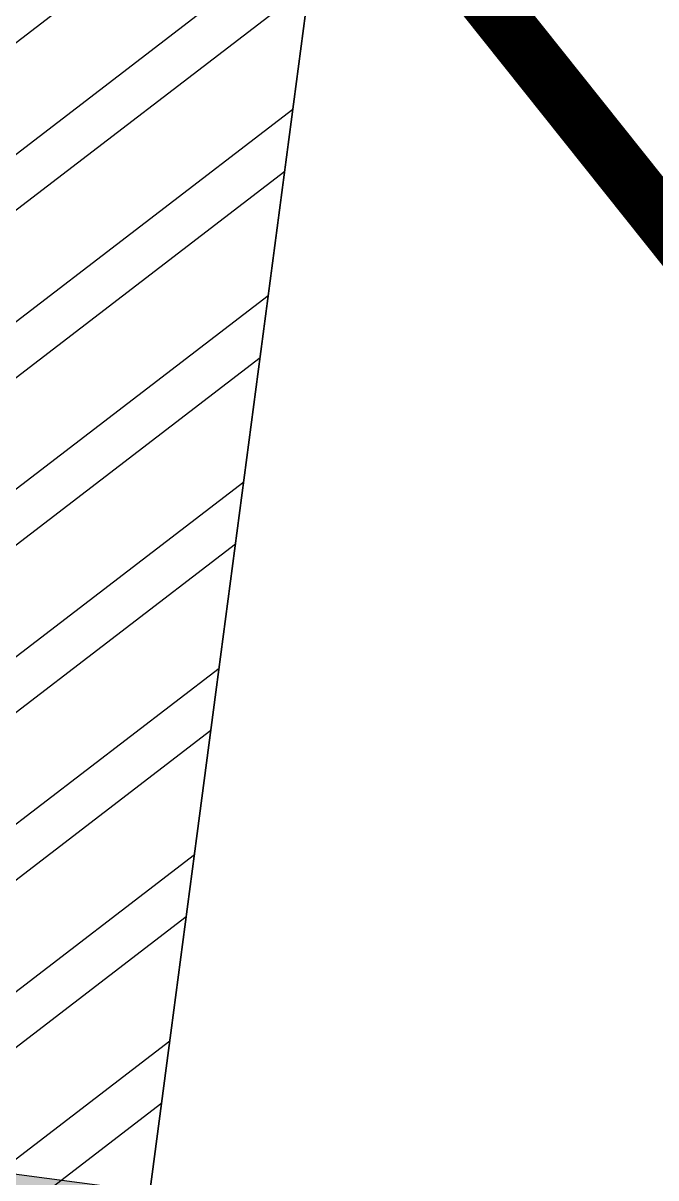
# Model space of a CAD drawing. Header units: millimetres. Extents: x -176651 to 424033, y -469666 to 486614.
# Drawn here: x 75455 to 75909, y 94185 to 95012 of the extents above; entities that cross this region are included whole.
import ezdxf

# ---------------------------------------------------------------- set-up
doc = ezdxf.new("R2010")
doc.units = ezdxf.units.MM
doc.linetypes.add('1625E_Roof Plan$0$DASHED', pattern=[0.75, 0.5, -0.25])
for name, color, linetype in [('1625_East Villa$0$ad-Furniture', 8, 'Continuous'), ('1625_East Villa$0$ad-Wall', 8, 'Continuous'), ('1625_East Villa$0$ad-Wall hatch', 8, 'Continuous'), ('1625E_Columns$0$ad-Column', 8, 'Continuous'), ('1625E_Columns$0$ad-Column Hatch', 8, 'Continuous'), ('1625E_Roof Plan$0$ad-Primary Roof', 8, 'Continuous')]:
    doc.layers.add(name, color=color, linetype=linetype)

# ---------------------------------------------------------------- blocks, each defined once
blk = doc.blocks.new('1625_East Villa$0$zw$D46D')
at = {"layer": '1625_East Villa$0$ad-Furniture'}
blk.add_lwpolyline([(8540, 2680), (9140, 2680), (9140, 230), (8540, 230)], close=True, dxfattribs=at)
blk = doc.blocks.new('1625_East Villa$0$zw$42B5')
at = {"layer": '1625_East Villa$0$ad-Wall hatch', "transparency": 33554610}
h = blk.add_hatch(dxfattribs=at)
h.set_pattern_fill('ANSI32', color=256, scale=10)
h.set_pattern_definition([(45, (-1040635.14, 674820.02), (-67.351921, 67.351921), []), (45, (-1040590.24, 674820.02), (-67.351921, 67.351921), [])])
h.paths.add_polyline_path([(12120, 13620), (12120, 10220), (11890, 10220), (11890, 13390), (7240, 13390), (7240, 8645), (4245, 8645), (4245, 8875), (4445, 8875), (4445, 9370), (4560, 9370), (4560, 8760), (7010, 8760), (7010, 10500), (6360, 10500), (6360, 10615), (7010, 10615), (7010, 13390), (4560, 13390), (4560, 10615), (5560, 10615), (5560, 10500), (4445, 10500), (4445, 13390), (230, 13390), (230, 8875), (3345, 8875), (3345, 8645), (3060, 8645), (3060, 4745), (3345, 4745), (3345, 4515), (230, 4515), (230, 230), (4995, 230), (4995, 3130), (6060, 3130), (6060, 3015), (5110, 3015), (5110, 230), (8310, 230), (8310, 3015), (6860, 3015), (6860, 3130), (8310, 3130), (8310, 4630), (5110, 4630), (5110, 3930), (4995, 3930), (4995, 4515), (4245, 4515), (4245, 4745), (8540, 4745), (8540, 230), (9240, 230), (9240, 0), (0, 0), (0, 4745), (2830, 4745), (2830, 8645), (0, 8645), (0, 13620)])
at = {"layer": '1625_East Villa$0$ad-Wall'}
blk.add_lwpolyline([(4245, 4745), (8540, 4745), (8540, 230), (9240, 230)], dxfattribs=at)
blk = doc.blocks.new('1625E_Roof Plan')
at = {"layer": '1625E_Roof Plan$0$ad-Primary Roof', "linetype": '1625E_Roof Plan$0$DASHED', "ltscale": 2, "const_width": 40}
blk.add_lwpolyline([(12570, -2645), (2380, -2645), (7475, 2255)], close=True, dxfattribs=at)
blk = doc.blocks.new('1625E_Columns$0$zw$6AA0')
at = {"layer": '1625E_Columns$0$ad-Column Hatch', "transparency": 33554687}
h = blk.add_hatch(color=256, dxfattribs=at)
h.dxf.hatch_style = 1
h.paths.add_polyline_path([(0, -230), (380, -230), (380, 0), (0, 0)])
at = {"layer": '1625E_Columns$0$ad-Column'}
blk.add_lwpolyline([(0, -230), (380, -230), (380, 0), (0, 0)], close=True, dxfattribs=at)
blk = doc.blocks.new('1625E_Columns')
at = {"layer": '1625E_Columns$0$ad-Column', "xscale": -1, "rotation": 180}
blk.add_blockref('1625E_Columns$0$zw$6AA0', (8160, 0), dxfattribs=at)
blk = doc.blocks.new('1625_East Villa')
at = {"layer": '1625_East Villa$0$ad-Furniture'}
blk.add_blockref('1625_East Villa$0$zw$D46D', (0, 0), dxfattribs=at)
at = {"layer": '1625_East Villa$0$ad-Wall'}
blk.add_blockref('1625_East Villa$0$zw$42B5', (0, 0), dxfattribs=at)
for name in ['1625E_Roof Plan', '1625E_Columns']:
    blk.add_blockref(name, (0, 0))
blk = doc.blocks.new("All Plot's Villa Plans")
at = {"ltscale": 5, "rotation": 352.4703876422526}
blk.add_blockref('1625_East Villa', (67049.87, 95065.94), dxfattribs=at)

msp = doc.modelspace()

# ---------------------------------------------------------------- block references
at = {"ltscale": 5}
msp.add_blockref("All Plot's Villa Plans", (0, 0), dxfattribs=at)

doc.saveas('drawing.dxf')
